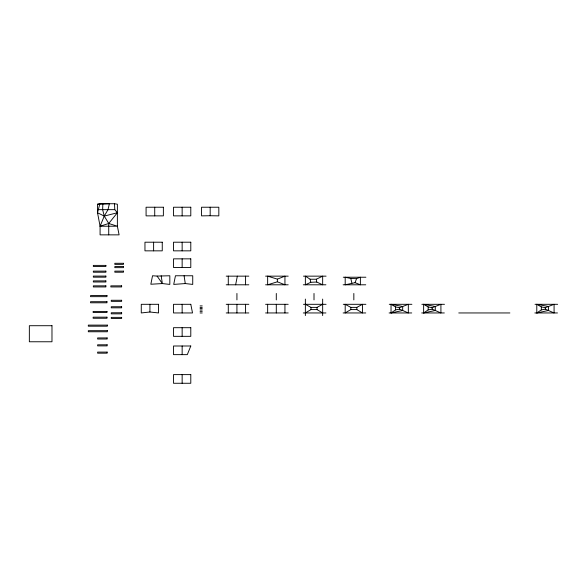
<?xml version="1.0" encoding="UTF-8"?>
<svg xmlns="http://www.w3.org/2000/svg" width="587" height="587" viewBox="0 0 587 587"><rect width="100%" height="100%" fill="white"/><g stroke="black" fill="none" stroke-linecap="round" stroke-linejoin="round"><path stroke-width="0.88" d="M102.85 203.733L102.644 209.654L104.259 216.089L108.727 223.493L108.727 234.859M235.629 284.798L237.346 276.147M114.48 203.733L114.795 209.654L117.378 212.751L104.259 216.089L97.53 212.751L99.871 203.733L114.48 203.733L117.378 204.217L117.378 226.215L119.102 234.859L100.084 234.859L100.084 226.215L97.53 212.751L97.53 204.217L99.871 203.733M355.062 282.685L356.558 278.634L360.381 277.225L360.381 284.798L355.062 282.685L345.193 284.798L345.193 277.225L350.799 278.502L356.558 278.634M100.084 226.215L108.727 223.493L117.378 226.215L100.084 226.215L104.259 216.089L108.008 209.654L109.38 203.733L97.53 204.217M108.727 223.493L117.378 212.751M391.037 312.952L395.587 309.892L399.578 309.144L408.325 312.952L408.325 304.308L399.578 307.683L395.587 306.928L391.037 304.308L391.037 312.952L402.689 310.494L402.689 306.48L391.037 304.308M423.631 312.952L428.18 309.892L432.171 309.144L440.918 312.952L440.918 304.308L432.171 307.683L428.18 306.928L423.631 304.308L423.631 312.952L435.283 310.494L435.283 306.48L423.631 304.308M536.789 312.952L541.339 309.892L545.33 309.144L554.077 312.952L554.077 304.308L545.33 307.683L541.339 306.928L536.789 304.308L536.789 312.952L548.441 310.494L548.441 306.48L536.789 304.308M305.365 312.952L311.007 309.591L317.017 309.591L322.659 312.952M350.828 309.591L345.193 312.952L345.193 304.308L350.828 307.383L356.837 307.383L362.48 304.308L362.48 312.952L356.837 309.591L350.828 309.591L350.828 307.383M305.365 304.308L311.007 307.383L317.017 307.383L322.659 304.308M316.349 279.229L322.659 276.147L322.659 284.798L316.701 282.024L310.758 282.303L305.365 284.798L305.365 276.147L310.141 279.229L316.349 279.229L316.701 282.024M277.365 279.141L284.937 276.147L284.937 284.798L277.365 281.804L267.65 284.798L267.65 276.147L277.365 279.141L277.365 281.804M158.563 304.308L158.563 312.952L149.92 311.998L141.276 312.952L141.276 304.308L158.681 304.308M157.081 276.088L169.826 275.765L169.826 284.409L162.35 283.565L150.837 284.24L152.532 275.765L157.081 276.088L162.35 283.565L161.176 275.765M185.265 283.565L173.715 284.409L175.447 275.765L192.734 275.765L192.734 284.409L185.265 283.565L184.091 275.765M210.175 215.737L201.532 215.869L201.532 207.226L218.826 207.226L218.826 215.869L210.175 215.737L210.175 207.226M98.506 209.654L114.795 209.654M226.208 276.147L248.837 276.147M265.573 276.147L288.202 276.147M303.457 276.147L326.086 276.147M343.278 277.225L365.906 277.225M226.208 284.798L248.837 284.798M265.573 284.798L288.202 284.798M303.296 284.798L325.924 284.798M343.116 284.798L365.745 284.798M226.208 304.308L248.837 304.308M265.573 304.308L288.202 304.308M303.457 304.308L326.086 304.308M343.278 304.308L365.906 304.308M389.269 304.308L411.898 304.308M421.862 304.308L444.491 304.308M535.021 304.308L557.65 304.308M200.072 305.915L202.229 305.915M200.072 307.419L202.229 307.419M200.072 308.564L202.229 308.564M200.072 309.973L202.229 309.973M200.072 311.345L202.229 311.345M200.072 312.952L202.229 312.952M226.208 312.952L248.837 312.952M265.573 312.952L288.202 312.952M303.296 312.952L325.924 312.952M343.116 312.952L365.745 312.952M389.1 312.952L411.729 312.952M421.701 312.952L444.33 312.952M458.755 312.952L509.876 312.952M534.852 312.952L557.481 312.952M350.799 278.502L351.907 283.125M310.141 279.229L310.758 282.303M545.33 307.683L545.33 309.144M541.339 306.928L541.339 309.892M432.171 307.683L432.171 309.144M428.18 306.928L428.18 309.892M399.578 307.683L399.578 309.144M395.587 306.928L395.587 309.892M356.837 307.383L356.837 309.591M353.836 293.456L353.836 299.891M322.659 299.084L322.659 315.579M317.017 307.383L317.017 309.591M314.008 293.456L314.008 299.891M311.007 307.383L311.007 309.591M305.365 299.084L305.365 315.579M284.937 304.308L284.937 312.952M276.294 293.456L276.294 299.891M276.294 304.308L276.294 312.952M267.65 304.308L267.65 312.952M245.571 276.147L245.571 284.798M245.571 304.308L245.571 312.952M236.928 293.456L236.928 299.891M236.928 304.308L236.928 312.952M228.284 276.147L228.284 284.798M228.284 304.308L228.284 312.952M182.146 207.226L182.146 215.869M182.146 242.204L182.146 250.847M182.146 258.852L182.146 267.496M182.146 304.308L182.146 312.952M182.146 327.693L182.146 336.336M182.146 346L182.146 354.643M182.146 374.616L182.146 383.267M154.726 207.226L154.726 215.869M153.611 242.204L153.611 250.847M149.92 304.308L149.92 311.998M190.79 346L187.297 354.643L173.503 354.643L173.503 346L190.79 346M163.377 207.226L146.082 207.226L146.082 215.869L163.377 215.869L163.377 207.226M190.79 207.226L173.503 207.226L173.503 215.869L190.79 215.869L190.79 207.226M162.254 242.204L144.96 242.204L144.96 250.847L162.254 250.847L162.254 242.204M190.79 242.204L173.503 242.204L173.503 250.847L190.79 250.847L190.79 242.204M190.79 258.852L173.503 258.852L173.503 267.496L190.79 267.496L190.79 258.852M123.468 263.292L114.825 263.292L114.825 264.37L123.468 264.37L123.468 263.292M105.88 265.397L93.348 265.397L93.348 266.476L105.88 266.476L105.88 265.397M123.468 266.557L114.825 266.557L114.825 267.643L123.468 267.643L123.468 266.557M105.88 271.128L93.348 271.128L93.348 272.207L105.88 272.207L105.88 271.128M123.468 271.128L114.825 271.128L114.825 272.207L123.468 272.207L123.468 271.128M105.88 276.081L93.348 276.081L93.348 277.159L105.88 277.159L105.88 276.081M105.88 280.902L93.348 280.902L93.348 281.987L105.88 281.987L105.88 280.902M105.88 285.854L93.348 285.854L93.348 286.94L105.88 286.94L105.88 285.854M121.641 285.854L110.833 285.854L110.833 286.94L121.641 286.94L121.641 285.854M106.973 295.569L90.545 295.569L90.545 296.648L106.973 296.648L106.973 295.569M121.641 300.273L111.266 300.273L111.266 301.358L121.641 301.358L121.641 300.273M106.973 301.703L90.545 301.703L90.545 302.789L106.973 302.789L106.973 301.703M190.79 304.308L173.503 304.308L173.503 312.952L192.521 312.952L190.79 304.308M121.641 306.744L111.266 306.744L111.266 307.823L121.641 307.823L121.641 306.744M106.973 311.433L93.142 311.433L93.142 312.511L106.973 312.511L106.973 311.433M121.641 312.761L111.266 312.761L111.266 313.847L121.641 313.847L121.641 312.761M106.973 317.171L93.142 317.171L93.142 318.257L106.973 318.257L106.973 317.171M121.641 317.376L111.266 317.376L111.266 318.455L121.641 318.455L121.641 317.376M107.333 325.117L88.314 325.117L88.314 326.196L107.333 326.196L107.333 325.117M51.979 325.712L29.35 325.712L29.35 341.766L51.979 341.766L51.979 325.712M190.79 327.693L173.503 327.693L173.503 336.336L190.79 336.336L190.79 327.693M107.333 330.679L88.314 330.679L88.314 331.758L107.333 331.758L107.333 330.679M107.142 337.936L97.633 337.936L97.633 339.015L107.142 339.015L107.142 337.936M107.142 344.804L97.633 344.804L97.633 345.882L107.142 345.882L107.142 344.804M107.142 352.097L97.633 352.097L97.633 353.176L107.142 353.176L107.142 352.097M190.79 374.616L173.503 374.616L173.503 383.267L190.79 383.267L190.79 374.616"/></g></svg>
